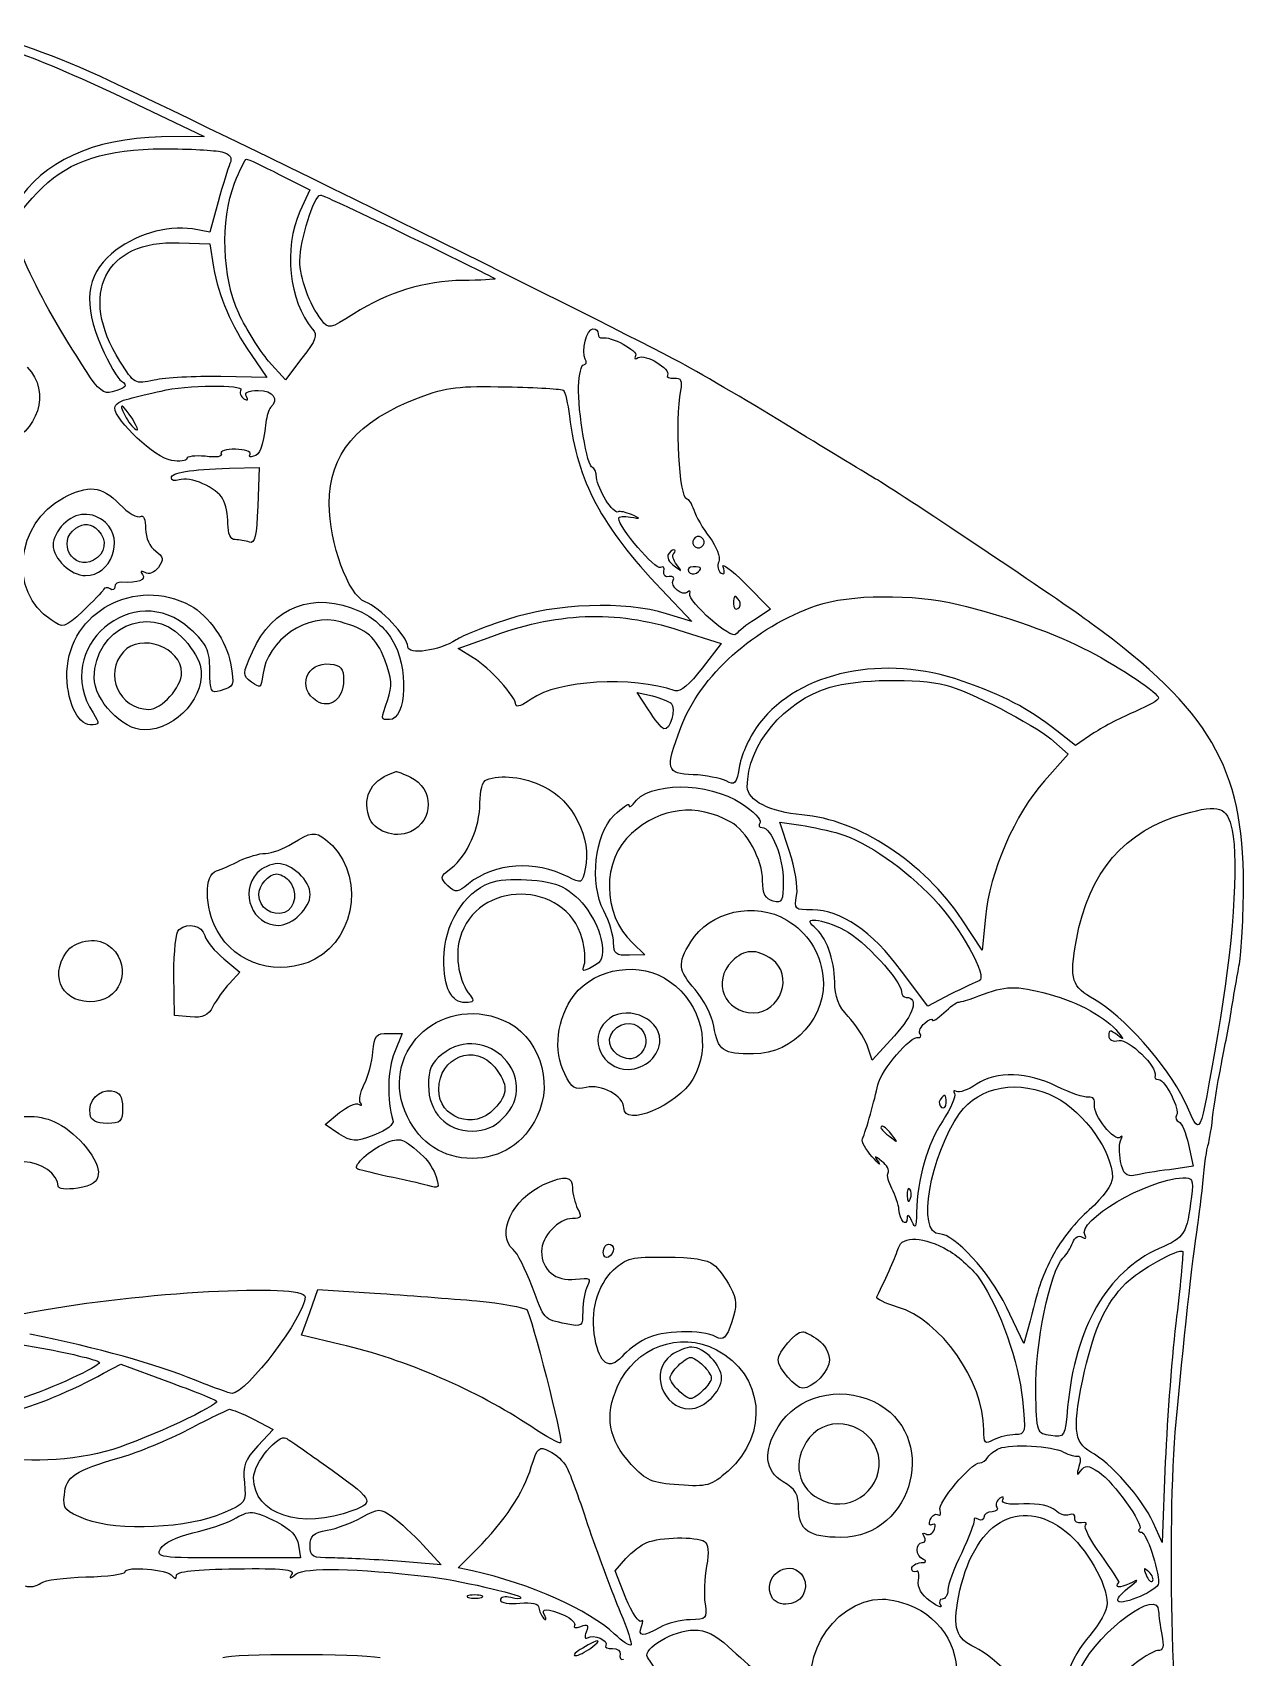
# Model space of a CAD drawing. Header units: millimetres. Extents: x -264 to 389, y -90 to 473.
# Drawn here: x 26.1 to 187.6, y 213.5 to 430.2 of the extents above; entities that cross this region are included whole.
import ezdxf

# ---------------------------------------------------------------- set-up
doc = ezdxf.new("R2010")
doc.units = ezdxf.units.MM
doc.layers.get('0').update_dxf_attribs({"linetype": 'CONTINUOUS'})

msp = doc.modelspace()

# ---------------------------------------------------------------- linework, layer by layer
for p, q in [((39.1, 421.07), (49.05, 416.34)), ((49.05, 416.34), (43.35, 416.27)), ((59.06, 411.27), (63.11, 409.21)), ((50.9, 407.63), (49.8, 403.58)), ((63.11, 409.21), (61.8, 406.33)), ((49.8, 403.58), (47.47, 404)), ((45.69, 402.14), (49.8, 402.01)), ((49.8, 402.01), (50.28, 398.92)), ((55.29, 387.26), (57.41, 384.18)), ((59.88, 383.9), (57.62, 386.37)), ((62.08, 386.78), (59.88, 383.9)), ((57.41, 384.18), (51.24, 384.31)), ((52.41, 372.11), (56.38, 372.18)), ((56.38, 372.18), (56.18, 367.03)), ((110.01, 355.92), (114.06, 351.67)), ((121.19, 356.74), (124.55, 353.32)), ((124.55, 353.32), (122.5, 351.94)), ((114.06, 351.67), (110.7, 352.7)), ((82.92, 348.04), (86.9, 349.48)), ((112.35, 350.5), (117.97, 348.72)), ((84.91, 346.8), (82.92, 348.04)), ((117.97, 348.72), (115.43, 345.43)), ((108.3, 339.87), (106.79, 342.21)), ((106.79, 342.21), (108.85, 341.73)), ((161.93, 336.03), (164.26, 333.98)), ((165.22, 335.14), (162.75, 337.06)), ((167.69, 336.79), (165.22, 335.14)), ((164.26, 333.98), (161.11, 330.41)), ((127.09, 321.01), (125.79, 324.92)), ((125.79, 324.92), (128.6, 324.51)), ((153.22, 312.24), (152.81, 307.85)), ((152.81, 307.85), (150.13, 311.89)), ((106.17, 308.81), (107.82, 307.23)), ((51.65, 306.68), (53.78, 304.9)), ((107.82, 307.23), (105.76, 307.16)), ((45.07, 299.14), (45, 304.62)), ((53.78, 304.9), (52.41, 303.39)), ((145.54, 300.37), (142.04, 305.04)), ((148.56, 301.95), (145.54, 300.37)), ((47.19, 298.93), (45.07, 299.14)), ((73.6, 296.74), (75.45, 296.74)), ((75.45, 296.74), (74.42, 294.2)), ((138.13, 293.17), (137.45, 295.16)), ((141.08, 296.39), (138.13, 293.17)), ((65.16, 284.6), (67.08, 286.18)), ((67.01, 283.36), (65.16, 284.6)), ((180.31, 281.92), (180.93, 279.04)), ((180.93, 279.04), (177.77, 278.56)), ((63.11, 259.5), (64.2, 262.58)), ((64.2, 262.58), (71.75, 262.1)), ((158.36, 255.38), (156.03, 260.25)), ((18.25, 258.13), (26.41, 259.64)), ((62.01, 256.48), (63.11, 259.5)), ((159.19, 258.4), (158.36, 255.38)), ((67.22, 255.25), (62.01, 256.48)), ((35.6, 251.41), (37.94, 252.64)), ((37.94, 252.64), (44.18, 250.31)), ((55.63, 245.3), (58.24, 243.93)), ((58.24, 243.93), (56.18, 241.74)), ((177.22, 239.61), (176.81, 228.84)), ((176.81, 228.84), (175.58, 231.52)), ((61.6, 228.5), (61.87, 226.79)), ((78.26, 228.5), (80.66, 225.89)), ((82.92, 225.48), (85.46, 228.02)), ((61.87, 226.79), (52.2, 226.79)), ((80.66, 225.89), (74.83, 226.37)), ((84.84, 225.07), (82.92, 225.48)), ((103.84, 225.07), (105.28, 226.72)), ((105.28, 221.44), (103.84, 225.07))]:
    msp.add_line(p, q)
for points in [[(36.43, 423.75), (29.36, 427.11), (22.44, 429.51), (18.25, 430.19)], [(24.29, 427.45), (27.03, 426.56), (33.68, 423.68), (39.1, 421.07)], [(112.55, 386.17), (102.4, 391.58), (55.29, 414.9), (36.43, 423.75)], [(43.35, 416.27), (34.16, 416.07), (27.51, 412.98), (24.01, 407.43)], [(27.51, 409.55), (31.15, 413.12), (35.95, 414.63), (43.63, 414.69)], [(43.63, 414.69), (47.06, 414.69), (50.49, 414.49), (51.38, 414.28)], [(51.38, 414.28), (52.54, 413.94), (52.82, 413.53), (52.48, 412.71)], [(52.48, 412.71), (52.2, 412.09), (51.52, 409.83), (50.9, 407.63)], [(53.09, 410.1), (53.78, 411.88), (54.53, 413.32), (54.67, 413.32)], [(54.67, 413.32), (54.88, 413.32), (56.8, 412.43), (59.06, 411.27)], [(25.45, 398.92), (22.99, 404.06), (23.26, 405.37), (27.51, 409.55)], [(53.64, 392.75), (51.45, 397.55), (51.17, 405.09), (53.09, 410.1)], [(61.8, 399.81), (61.8, 402.42), (63.72, 408.52), (64.55, 408.52)], [(64.55, 408.52), (64.82, 408.52), (70.17, 406.05), (76.48, 402.97)], [(61.8, 406.33), (59.61, 401.46), (60.36, 394.33), (63.45, 390.69)], [(47.47, 404), (44.04, 404.55), (39.58, 403.17), (36.7, 400.7)], [(37.8, 386.37), (32.18, 395.29), (35.81, 402.56), (45.69, 402.14)], [(76.48, 402.97), (82.72, 399.95), (87.86, 397.41), (87.86, 397.34)], [(33.34, 385), (29.71, 390.62), (27.51, 394.4), (25.45, 398.92)], [(36.7, 400.7), (33.27, 397.76), (32.86, 393.98), (35.33, 388.29)], [(50.28, 398.92), (50.97, 394.94), (52.61, 391.17), (55.29, 387.26)], [(64.68, 391.86), (63.04, 393.98), (61.8, 397.41), (61.8, 399.81)], [(83.54, 397.14), (78.4, 397.07), (73.53, 395.56), (69, 392.68)], [(87.86, 397.34), (87.86, 397.28), (85.87, 397.14), (83.54, 397.14)], [(57.62, 386.37), (56.45, 387.81), (54.67, 390.62), (53.64, 392.75)], [(69, 392.68), (65.78, 390.62), (65.64, 390.62), (64.68, 391.86)], [(63.45, 390.69), (64.2, 389.8), (64, 389.25), (62.08, 386.78)], [(99.86, 386.65), (99.25, 387.61), (100.07, 390.69), (100.89, 390.69)], [(100.89, 390.69), (101.3, 390.69), (101.58, 390.42), (101.58, 390.01)], [(35.33, 388.29), (36.36, 386.1), (37.52, 383.97), (38, 383.7)], [(101.58, 390.01), (101.58, 389.66), (101.78, 389.39), (102.13, 389.46)], [(102.13, 389.46), (103.16, 389.8), (107, 387.74), (106.58, 387.06)], [(42.39, 383.83), (39.79, 383.29), (39.72, 383.29), (37.8, 386.37)], [(98.97, 383.01), (99.04, 384.59), (99.32, 385.89), (99.66, 385.89)], [(99.66, 385.89), (100, 385.89), (100.07, 386.23), (99.86, 386.65)], [(106.58, 387.06), (106.38, 386.65), (106.52, 386.58), (106.93, 386.85)], [(106.93, 386.85), (107.82, 387.4), (111.32, 385.34), (110.84, 384.52)], [(127.5, 377.39), (122.5, 380.47), (115.77, 384.45), (112.55, 386.17)], [(25.45, 385.55), (28.68, 382.33), (26.89, 376.7), (22.23, 375.33)], [(36.77, 382.26), (35.67, 381.91), (34.92, 382.53), (33.34, 385)], [(38, 383.7), (38.96, 383.15), (38.62, 382.81), (36.77, 382.26)], [(51.24, 384.31), (47.81, 384.38), (43.83, 384.18), (42.39, 383.83)], [(110.84, 384.52), (110.63, 384.25), (111.04, 384.04), (111.73, 384.11)], [(111.73, 384.11), (112.62, 384.18), (112.83, 383.77), (112.55, 382.46)], [(37.11, 380.13), (37.11, 380.61), (37.94, 381.16), (39.03, 381.36)], [(39.03, 381.36), (40.06, 381.64), (41.98, 382.12), (43.29, 382.39)], [(43.29, 382.39), (46.65, 383.22), (54.4, 383.29), (53.92, 382.53)], [(53.92, 382.53), (53.71, 382.19), (53.92, 381.64), (54.33, 381.36)], [(54.33, 381.36), (54.88, 381.09), (54.94, 381.16), (54.67, 381.64)], [(54.67, 381.64), (54.33, 382.19), (54.88, 382.46), (56.25, 382.46)], [(56.25, 382.46), (58.24, 382.46), (59.06, 381.3), (57.89, 380.2)], [(65.71, 367.37), (65.71, 373.96), (69.41, 378.35), (77.64, 381.5)], [(77.64, 381.5), (81.42, 382.94), (83.06, 383.08), (89.37, 382.94)], [(89.37, 382.94), (93.35, 382.87), (96.85, 382.67), (96.98, 382.46)], [(96.98, 382.46), (97.19, 382.26), (97.53, 380.75), (97.74, 379.03)], [(100.82, 372.18), (100.14, 372.18), (98.84, 379.72), (98.97, 383.01)], [(112.55, 382.46), (111.8, 378.42), (112.35, 368.06), (113.37, 368.06)], [(44.66, 373.14), (42.53, 373.41), (37.18, 378.48), (37.11, 380.13)], [(39.51, 378.62), (38.14, 380.68), (37.46, 381.02), (38.48, 379.1)], [(57.89, 380.2), (57.69, 379.92), (57.34, 379.03), (57.28, 378.21)], [(38.48, 379.1), (38.83, 378.35), (39.51, 377.52), (39.93, 377.25)], [(39.93, 377.25), (40.34, 377.04), (40.13, 377.59), (39.51, 378.62)], [(57.28, 378.21), (56.8, 374.71), (56.52, 373.96), (55.63, 373.68)], [(97.74, 379.03), (98.84, 370.32), (101.99, 364.36), (110.01, 355.92)], [(138.82, 370.53), (137.58, 371.22), (132.51, 374.37), (127.5, 377.39)], [(46.71, 373.34), (46.71, 373.07), (45.75, 372.93), (44.66, 373.14)], [(49.18, 373.68), (47.81, 373.82), (46.71, 373.68), (46.71, 373.34)], [(51.31, 374.03), (51.52, 373.62), (50.69, 373.48), (49.18, 373.68)], [(53.23, 374.64), (51.93, 374.64), (51.1, 374.37), (51.31, 374.03)], [(55.15, 373.96), (55.36, 374.3), (54.46, 374.58), (53.23, 374.64)], [(55.63, 373.68), (55.15, 373.48), (54.94, 373.62), (55.15, 373.96)], [(44.66, 370.8), (44.66, 371.56), (47.13, 371.9), (52.41, 372.11)], [(45.69, 370.53), (45.14, 370.32), (44.66, 370.46), (44.66, 370.8)], [(51.52, 367.99), (50.76, 369.5), (47.13, 371.08), (45.69, 370.53)], [(101.37, 370.87), (101.3, 371.56), (101.1, 372.18), (100.82, 372.18)], [(104.25, 366.28), (103.57, 365.93), (101.51, 369.29), (101.37, 370.87)], [(167.35, 351.4), (163.37, 354.34), (142.66, 368.2), (138.82, 370.53)], [(30.26, 368.13), (33.62, 369.91), (35.33, 369.77), (37.73, 367.31)], [(28.61, 351.88), (22.92, 355.58), (23.88, 364.77), (30.26, 368.13)], [(37.73, 367.31), (38.9, 366.14), (40.13, 365.39), (40.54, 365.66)], [(52.2, 364.7), (52.2, 365.87), (51.93, 367.31), (51.52, 367.99)], [(56.18, 367.03), (56.04, 363.05), (55.77, 361.96), (55.08, 362.23)], [(70.51, 354.28), (68.25, 355.17), (65.71, 362.09), (65.71, 367.37)], [(106.04, 365.93), (105.28, 366.21), (104.46, 366.41), (104.25, 366.28)], [(113.37, 368.06), (113.58, 368.06), (114.06, 367.37), (114.33, 366.55)], [(114.33, 366.55), (114.61, 365.66), (115.57, 364.01), (116.46, 362.85)], [(30.26, 364.63), (29.5, 363.88), (28.88, 362.64), (28.88, 361.89)], [(35.88, 364.84), (34.16, 366.41), (31.9, 366.28), (30.26, 364.63)], [(34.3, 359.83), (31.56, 358.32), (29.3, 362.3), (31.9, 364.08)], [(31.9, 364.08), (33, 364.84), (33.96, 364.77), (34.92, 363.81)], [(33.2, 357.77), (36.63, 357.77), (38.42, 362.57), (35.88, 364.84)], [(40.54, 365.66), (40.95, 365.93), (41.23, 365.25), (41.23, 364.01)], [(53.16, 362.57), (52.54, 362.57), (52.2, 363.33), (52.2, 364.7)], [(104.32, 365.39), (104.32, 365.66), (105.01, 365.73), (105.9, 365.59)], [(109.88, 358.87), (109.26, 358.46), (104.32, 364.22), (104.32, 365.39)], [(105.9, 365.59), (107.27, 365.32), (107.27, 365.32), (106.04, 365.93)], [(28.88, 361.89), (28.88, 360.04), (31.28, 357.77), (33.2, 357.77)], [(34.92, 363.81), (36.15, 362.57), (35.88, 360.65), (34.3, 359.83)], [(41.23, 364.01), (41.23, 362.78), (41.78, 361.61), (42.53, 361.07)], [(55.08, 362.23), (54.53, 362.44), (53.71, 362.57), (53.16, 362.57)], [(114.33, 362.64), (114.06, 362.3), (114.2, 361.82), (114.54, 361.61)], [(115.36, 362.85), (115.02, 363.12), (114.54, 362.99), (114.33, 362.64)], [(115.57, 361.82), (115.84, 362.16), (115.71, 362.64), (115.36, 362.85)], [(116.46, 362.85), (117.35, 361.68), (117.9, 360.24), (117.69, 359.63)], [(42.53, 361.07), (43.63, 360.24), (43.7, 359.97), (42.94, 358.87)], [(110.91, 360.59), (110.7, 360.24), (111.04, 359.56), (111.73, 359.08)], [(111.66, 361.2), (111.45, 361.2), (111.11, 360.93), (110.91, 360.59)], [(112.07, 359.21), (111.59, 359.83), (111.39, 360.52), (111.66, 360.72)], [(111.66, 360.72), (111.87, 361), (111.93, 361.2), (111.66, 361.2)], [(114.54, 361.61), (114.88, 361.34), (115.36, 361.48), (115.57, 361.82)], [(40.82, 357.91), (41.3, 357.16), (40.34, 356.81), (38, 356.88)], [(41.16, 358.18), (40.61, 358.46), (40.47, 358.39), (40.82, 357.91)], [(42.94, 358.87), (42.39, 358.18), (41.64, 357.84), (41.16, 358.18)], [(110.36, 358.32), (110.43, 358.87), (110.22, 359.08), (109.88, 358.87)], [(111.04, 357.64), (110.56, 357.5), (110.22, 357.84), (110.36, 358.32)], [(111.59, 357.16), (111.8, 357.5), (111.59, 357.7), (111.04, 357.64)], [(111.73, 359.08), (112.76, 358.25), (112.83, 358.25), (112.07, 359.21)], [(114.27, 358.94), (113.72, 358.94), (113.44, 358.67), (113.65, 358.32)], [(113.65, 358.32), (113.85, 357.98), (114.33, 357.91), (114.68, 358.12)], [(114.68, 358.12), (115.57, 358.73), (115.43, 358.94), (114.27, 358.94)], [(117.69, 359.63), (117.42, 359.08), (117.56, 358.39), (117.97, 358.12)], [(117.97, 358.12), (118.45, 357.84), (118.52, 358.12), (118.24, 358.94)], [(118.24, 358.94), (117.97, 359.56), (119.27, 358.6), (121.19, 356.74)], [(35.6, 355.92), (35.47, 355.58), (34.23, 354.34), (32.86, 353.04)], [(36.5, 355.99), (36.15, 356.26), (35.74, 356.2), (35.6, 355.92)], [(37.11, 356.26), (37.11, 355.92), (36.84, 355.78), (36.5, 355.99)], [(38, 356.88), (37.52, 356.95), (37.11, 356.68), (37.11, 356.26)], [(113.51, 355.58), (112.89, 354.89), (111.11, 356.4), (111.59, 357.16)], [(113.79, 355.37), (113.92, 355.72), (113.79, 355.85), (113.51, 355.58)], [(119.96, 349.96), (119.41, 349.13), (113.51, 354.34), (113.79, 355.37)], [(30.74, 344.95), (31.08, 352.97), (39.86, 357.7), (47.19, 353.8)], [(47.19, 353.8), (49.66, 352.42), (52.06, 349), (52.54, 346.11)], [(55.49, 347.62), (58.1, 353.66), (63.72, 355.78), (69.76, 353.04)], [(76.2, 348.31), (76.2, 349.61), (72.5, 353.52), (70.51, 354.28)], [(110.7, 352.7), (105.21, 354.41), (95.82, 354.07), (89.51, 351.94)], [(112.62, 337.54), (115.16, 344.4), (122.43, 350.92), (130.72, 353.8)], [(120.44, 354.41), (119.82, 355.3), (119.62, 355.17), (119.62, 354)], [(119.62, 354), (119.62, 353.45), (119.89, 353.18), (120.23, 353.38)], [(120.23, 353.38), (120.58, 353.59), (120.64, 354.07), (120.44, 354.41)], [(130.72, 353.8), (135.05, 355.3), (143.62, 355.37), (149.58, 353.93)], [(149.58, 353.93), (155.48, 352.56), (162.82, 349.96), (167.07, 347.69)], [(32.86, 353.04), (30.39, 350.78), (30.26, 350.71), (28.61, 351.88)], [(47.19, 350.64), (39.65, 357.57), (28.61, 348.1), (34.23, 339.46)], [(34.37, 344.19), (34.44, 350.71), (41.64, 354.07), (46.03, 349.61)], [(67.22, 351.6), (62.83, 352.9), (57.41, 349.2), (56.86, 344.54)], [(73.12, 346.53), (71.95, 349.61), (70.79, 350.57), (67.22, 351.6)], [(69.76, 353.04), (71.4, 352.29), (73.19, 350.78), (74.08, 349.27)], [(89.51, 351.94), (86.49, 350.98), (83.47, 349.75), (82.65, 349.2)], [(86.9, 349.48), (95.95, 352.9), (103.84, 353.25), (112.35, 350.5)], [(122.5, 351.94), (121.4, 351.26), (120.23, 350.3), (119.96, 349.96)], [(187.65, 316.63), (187.65, 332.12), (183.12, 339.87), (167.35, 351.4)], [(46.03, 349.61), (47.13, 348.52), (48.22, 346.87), (48.5, 345.84)], [(49.8, 345.15), (49.73, 347.9), (49.46, 348.58), (47.19, 350.64)], [(74.08, 349.27), (76.34, 345.7), (76.07, 338.57), (73.74, 338.57)], [(82.65, 349.2), (80.39, 347.76), (76.2, 347.14), (76.2, 348.31)], [(38.28, 347.62), (35.6, 344.67), (37.73, 339.94), (41.64, 339.94)], [(46.03, 344.81), (46.03, 348.24), (40.54, 350.16), (38.28, 347.62)], [(55.36, 343.58), (54.12, 344.47), (54.12, 344.61), (55.49, 347.62)], [(90.61, 340.56), (90.61, 341.59), (87.11, 345.5), (84.91, 346.8)], [(167.07, 347.69), (171.39, 345.43), (176.33, 342.07), (176.33, 341.45)], [(33.82, 337.89), (32.11, 337.89), (30.6, 341.31), (30.74, 344.95)], [(48.5, 345.84), (49.46, 341.86), (45.41, 337.2), (41.02, 337.2)], [(41.64, 339.94), (43.35, 339.94), (46.03, 342.89), (46.03, 344.81)], [(51.17, 342.41), (49.94, 342.07), (49.8, 342.34), (49.8, 345.15)], [(52.54, 346.11), (53.09, 342.96), (53.09, 343.03), (51.17, 342.41)], [(56.86, 344.54), (56.66, 342.75), (56.52, 342.69), (55.36, 343.58)], [(64.07, 341.04), (61.32, 342.75), (62.69, 346.32), (65.85, 345.98)], [(65.85, 345.98), (67.29, 345.84), (67.63, 345.43), (67.63, 343.78)], [(73.53, 341.25), (74.15, 343.03), (74.08, 344.06), (73.12, 346.53)], [(115.43, 345.43), (113.79, 343.3), (112.55, 342.21), (111.87, 342.41)], [(150.13, 343.71), (139.78, 347.35), (128.39, 345.02), (123.11, 338.09)], [(41.02, 337.2), (38.14, 337.2), (34.37, 341.18), (34.37, 344.19)], [(67.63, 343.78), (67.63, 341.31), (65.78, 339.94), (64.07, 341.04)], [(111.87, 342.41), (106.04, 344.4), (96.23, 343.85), (92.66, 341.31)], [(121.47, 329.59), (121.47, 335.21), (126.34, 341.04), (132.51, 342.89)], [(132.51, 342.89), (136.07, 343.99), (144.24, 344.13), (147.94, 343.17)], [(147.94, 343.17), (151.02, 342.41), (159.6, 337.95), (161.93, 336.03)], [(162.75, 337.06), (158.71, 340.22), (155.76, 341.73), (150.13, 343.71)], [(73.74, 338.57), (72.57, 338.57), (72.57, 338.5), (73.53, 341.25)], [(92.66, 341.31), (91.57, 340.49), (90.61, 340.15), (90.61, 340.56)], [(108.85, 341.73), (109.95, 341.45), (111.04, 340.97), (111.32, 340.77)], [(111.32, 340.77), (112, 340.08), (111.18, 337.06), (110.36, 337.34)], [(176.33, 341.45), (176.33, 341.18), (174.96, 340.42), (173.24, 339.67)], [(34.23, 339.46), (35.12, 338.02), (35.12, 337.89), (33.82, 337.89)], [(110.36, 337.34), (110.01, 337.47), (109.05, 338.64), (108.3, 339.87)], [(123.11, 338.09), (121.88, 336.51), (120.71, 333.98), (120.44, 332.47)], [(173.24, 339.67), (171.53, 338.98), (169.06, 337.68), (167.69, 336.79)], [(114.27, 331.23), (110.63, 331.37), (110.49, 331.92), (112.62, 337.54)], [(70.99, 325.68), (70.1, 328.49), (71.47, 330.68), (74.63, 331.64)], [(74.63, 331.64), (74.7, 331.71), (75.59, 331.37), (76.55, 330.89)], [(120.44, 332.47), (120.03, 329.93), (119.82, 329.72), (118.65, 330.41)], [(76.55, 330.89), (79.7, 329.45), (79.7, 325.06), (76.55, 323.62)], [(85.81, 327.46), (85.81, 329.04), (86.15, 330.41), (86.7, 330.55)], [(86.7, 330.55), (88.55, 331.3), (91.7, 330.96), (94.31, 329.66)], [(94.31, 329.66), (98.22, 327.8), (100.76, 322.73), (99.86, 318.68)], [(106.24, 327.32), (108.23, 330.34), (116.19, 330.34), (120.71, 327.39)], [(118.65, 330.41), (117.9, 330.75), (115.91, 331.16), (114.27, 331.23)], [(128.74, 325.88), (124.55, 326.23), (121.47, 327.8), (121.47, 329.59)], [(161.11, 330.41), (157.2, 326.09), (153.77, 318.2), (153.22, 312.24)], [(81.96, 318.75), (84.16, 320.47), (85.81, 324.17), (85.81, 327.46)], [(103.7, 325.82), (104.8, 326.84), (105.69, 327.46), (105.69, 327.19)], [(105.69, 327.19), (105.69, 326.84), (105.97, 326.91), (106.24, 327.32)], [(120.71, 327.39), (122.29, 326.36), (123.39, 325.2), (123.18, 324.86)], [(76.55, 323.62), (74.42, 322.66), (71.61, 323.69), (70.99, 325.68)], [(102.33, 313.06), (100.41, 316.9), (101.1, 323.14), (103.7, 325.82)], [(119.27, 324.92), (114.61, 327.46), (110.01, 326.91), (106.04, 323.41)], [(150.13, 311.89), (145.06, 319.51), (136.28, 325.27), (128.74, 325.88)], [(165.36, 309.22), (167, 318.2), (171.8, 323.83), (179.76, 326.02)], [(179.76, 326.02), (184.49, 327.32), (185.45, 326.98), (186.14, 323.83)], [(60.77, 322.04), (63.24, 323.62), (63.86, 323.69), (65.23, 322.59)], [(106.04, 323.41), (102.06, 319.92), (102.06, 312.58), (106.17, 308.81)], [(123.52, 317.11), (123.52, 319.85), (121.33, 323.83), (119.27, 324.92)], [(123.18, 324.86), (122.91, 324.44), (123.04, 324.17), (123.46, 324.17)], [(123.46, 324.17), (124.69, 324.17), (126.27, 320.19), (126.27, 317.04)], [(128.6, 324.51), (130.11, 324.24), (132.51, 323.76), (133.81, 323.35)], [(133.81, 323.35), (137.31, 322.32), (142.66, 318.61), (146.29, 314.71)], [(186.14, 323.83), (187.03, 319.71), (186.21, 307.92), (184.22, 296.74)], [(53.78, 319.78), (54.88, 320.26), (56.38, 320.74), (57.21, 320.74)], [(57.21, 320.74), (58.03, 320.74), (59.68, 321.36), (60.77, 322.04)], [(65.23, 322.59), (70.44, 318.55), (69.55, 309.63), (63.79, 306.61)], [(128.05, 315.12), (128.26, 316.21), (127.84, 318.75), (127.09, 321.01)], [(50.69, 318.41), (51.31, 318.61), (52.75, 319.23), (53.78, 319.78)], [(58.85, 319.37), (57.96, 319.37), (56.73, 318.82), (56.11, 318.13)], [(63.17, 315.25), (63.17, 317.11), (60.77, 319.37), (58.85, 319.37)], [(81.55, 316.42), (80.46, 317.45), (80.46, 317.59), (81.96, 318.75)], [(97.6, 317.59), (93.14, 319.85), (87.79, 319.51), (84.3, 316.69)], [(99.86, 318.68), (99.45, 316.69), (99.32, 316.69), (97.6, 317.59)], [(50.76, 310.45), (49.05, 313.54), (49.05, 317.93), (50.69, 318.41)], [(56.11, 318.13), (53.71, 315.46), (55.49, 311.14), (58.92, 311.14)], [(56.32, 315.19), (56.32, 316.49), (57.62, 318), (58.72, 318)], [(58.72, 318), (59.13, 318), (59.81, 317.65), (60.29, 317.17)], [(60.29, 317.17), (61.6, 315.87), (61.25, 313.33), (59.74, 312.85)], [(81, 306.68), (81, 311.14), (83.68, 315.53), (87.18, 316.83)], [(84.3, 316.69), (82.86, 315.46), (82.58, 315.46), (81.55, 316.42)], [(87.18, 316.83), (89.23, 317.59), (94.86, 317.31), (96.78, 316.28)], [(124.9, 314.36), (123.87, 314.64), (123.52, 315.32), (123.52, 317.11)], [(126.27, 317.04), (126.27, 314.36), (126.13, 314.02), (124.9, 314.36)], [(187.1, 306), (187.37, 307.5), (187.65, 312.3), (187.65, 316.63)], [(59.74, 312.85), (58.1, 312.3), (56.32, 313.54), (56.32, 315.19)], [(58.92, 311.14), (60.84, 311.14), (63.17, 313.47), (63.17, 315.25)], [(99.45, 309.36), (97.26, 317.24), (85.33, 317.31), (83.13, 309.36)], [(96.78, 316.28), (99.32, 314.98), (101.58, 311.76), (102.06, 308.81)], [(130.18, 313.2), (127.78, 313.2), (127.71, 313.27), (128.05, 315.12)], [(146.29, 314.71), (149.86, 310.93), (153.63, 304.14), (152.4, 303.73)], [(103.64, 308.81), (103.64, 309.77), (103.09, 311.62), (102.33, 313.06)], [(113.92, 308.94), (116.39, 312.99), (122.56, 314.43), (126.75, 311.82)], [(142.04, 305.04), (138.06, 310.38), (133.95, 313.2), (130.18, 313.2)], [(45, 304.62), (45, 307.64), (45.27, 310.32), (45.69, 310.59)], [(45.69, 310.59), (46.99, 311.55), (48.7, 311.14), (49.11, 309.77)], [(63.79, 306.61), (59.06, 304.21), (53.16, 305.93), (50.76, 310.45)], [(126.75, 311.82), (129.56, 310.11), (131.07, 307.78), (131.55, 304.42)], [(130.38, 310.93), (128.67, 312.37), (131.41, 312.03), (134.43, 310.52)], [(133.13, 303.6), (133.13, 306.54), (131.96, 309.7), (130.38, 310.93)], [(134.43, 310.52), (136.97, 309.22), (142.04, 303.73), (142.04, 302.29)], [(30.67, 307.57), (31.7, 309.08), (34.58, 309.63), (36.15, 308.53)], [(36.15, 308.53), (39.51, 306.34), (38.35, 301.33), (34.44, 300.99)], [(49.11, 309.77), (49.32, 309.08), (50.49, 307.64), (51.65, 306.68)], [(83.13, 309.36), (82.44, 306.89), (83.06, 303.53), (84.5, 301.81)], [(99.73, 305.86), (99.93, 306.48), (99.8, 307.98), (99.45, 309.36)], [(102.06, 308.81), (102.33, 306.89), (102.13, 306.34), (100.89, 305.65)], [(105.76, 307.16), (103.91, 307.09), (103.64, 307.37), (103.64, 308.81)], [(114.54, 302.57), (112.21, 305.24), (112.14, 305.93), (113.92, 308.94)], [(167.76, 301.26), (164.74, 302.91), (164.4, 303.87), (165.36, 309.22)], [(34.44, 300.99), (30.32, 300.58), (28.27, 304.14), (30.67, 307.57)], [(83.88, 300.85), (81.96, 300.85), (81, 302.77), (81, 306.68)], [(100.89, 305.65), (99.52, 304.9), (99.38, 304.97), (99.73, 305.86)], [(119.41, 306.34), (116.73, 303.66), (118.45, 299.48), (122.29, 299.48)], [(124.76, 306.61), (122.7, 308.05), (121.06, 307.98), (119.41, 306.34)], [(122.29, 299.48), (125.92, 299.48), (127.71, 304.56), (124.76, 306.61)], [(185.93, 299.14), (186.27, 301.4), (186.82, 304.49), (187.1, 306)], [(52.41, 303.39), (51.65, 302.57), (50.62, 301.19), (50.21, 300.3)], [(98.36, 301.81), (101.24, 305.58), (107.27, 306.41), (111.11, 303.66)], [(111.11, 303.66), (115.43, 300.65), (116.73, 294.95), (114.2, 290.63)], [(131.55, 304.42), (132.23, 299.07), (127.71, 293.99), (122.29, 293.99)], [(134.91, 299), (133.61, 300.37), (133.13, 301.68), (133.13, 303.6)], [(152.4, 303.73), (151.98, 303.6), (150.27, 302.77), (148.56, 301.95)], [(84.5, 301.81), (85.12, 301.06), (84.98, 300.85), (83.88, 300.85)], [(97.12, 291.32), (95.54, 294.34), (96.09, 298.79), (98.36, 301.81)], [(117.01, 297.7), (116.73, 299.14), (115.57, 301.33), (114.54, 302.57)], [(142.66, 301.54), (144.37, 301.54), (143.69, 299.27), (141.08, 296.39)], [(142.04, 302.29), (142.04, 301.88), (142.32, 301.54), (142.66, 301.54)], [(149.72, 300.92), (150.48, 301.06), (151.16, 301.26), (152.33, 301.74)], [(152.33, 301.74), (155.96, 303.12), (157.13, 303.18), (161.72, 301.95)], [(161.72, 301.95), (165.63, 300.92), (169.47, 298.79), (170.91, 296.87)], [(179.76, 287.75), (177.5, 292.49), (171.46, 299.21), (167.76, 301.26)], [(50.21, 300.3), (49.53, 299.07), (48.91, 298.79), (47.19, 298.93)], [(76.14, 285.63), (72.09, 293.86), (80.25, 302.09), (88.89, 298.52)], [(109.81, 295.85), (109.81, 298.93), (104.94, 300.71), (102.68, 298.38)], [(146.16, 298.52), (146.16, 298.25), (146.84, 298.66), (147.66, 299.48)], [(147.66, 299.48), (148.49, 300.23), (149.38, 300.92), (149.72, 300.92)], [(184.56, 291.94), (184.9, 293.65), (185.52, 296.87), (185.93, 299.14)], [(88.89, 298.52), (93.62, 296.53), (95.75, 290.36), (93.42, 285.63)], [(102.68, 298.38), (100.21, 295.98), (102.06, 291.94), (105.62, 291.94)], [(105.35, 293.38), (103.43, 293.79), (102.47, 295.71), (103.57, 297.01)], [(103.57, 297.01), (104.8, 298.52), (106.86, 298.38), (107.68, 296.81)], [(122.29, 293.99), (118.17, 293.99), (117.56, 294.41), (117.01, 297.7)], [(137.45, 295.16), (137.03, 296.19), (135.94, 297.97), (134.91, 299)], [(144.51, 296.67), (144.3, 297.01), (144.58, 297.63), (145.13, 298.11)], [(145.13, 298.11), (145.68, 298.59), (146.16, 298.73), (146.16, 298.52)], [(170.78, 296.53), (169.88, 297.22), (169.68, 297.22), (169.68, 296.46)], [(170.91, 296.87), (171.74, 295.85), (171.74, 295.78), (170.78, 296.53)], [(71.54, 294.27), (71.75, 296.46), (71.95, 296.74), (73.6, 296.74)], [(88.89, 285.42), (94.24, 290.7), (86.7, 298.59), (80.73, 293.93)], [(107.68, 296.81), (108.57, 295.16), (107.13, 293.03), (105.35, 293.38)], [(105.62, 291.94), (107.82, 291.94), (109.81, 293.79), (109.81, 295.85)], [(138.89, 289.88), (139.3, 291.8), (143.28, 296.53), (144.3, 296.19)], [(144.3, 296.19), (144.58, 296.12), (144.72, 296.33), (144.51, 296.67)], [(169.68, 296.46), (169.68, 295.85), (170.23, 295.57), (171.05, 295.78)], [(171.05, 295.78), (172.35, 295.98), (176.19, 292.28), (175.85, 291.11)], [(184.22, 296.74), (181.61, 281.99), (182.09, 282.82), (179.76, 287.75)], [(70.37, 289.95), (70.92, 290.98), (71.47, 292.97), (71.54, 294.27)], [(74.42, 294.2), (73.46, 291.94), (73.39, 287.82), (74.22, 285.15)], [(80.73, 293.93), (79.36, 292.83), (78.95, 291.94), (78.95, 289.81)], [(80.32, 289.26), (80.32, 293.58), (85.19, 295.5), (87.79, 292.21)], [(87.79, 292.21), (89.65, 289.88), (89.58, 288.64), (87.73, 286.66)], [(100, 289.54), (98.49, 289.12), (98.08, 289.4), (97.12, 291.32)], [(114.2, 290.63), (112.14, 287.14), (105.01, 284.12), (105.01, 286.79)], [(162.75, 289.67), (158.91, 291.59), (154.73, 291.73), (152.05, 289.95)], [(175.85, 291.11), (175.71, 290.84), (175.92, 290.57), (176.33, 290.57)], [(176.33, 290.57), (177.22, 290.57), (179.21, 286.59), (178.73, 285.83)], [(183.53, 285.49), (183.74, 287.34), (184.22, 290.22), (184.56, 291.94)], [(33.82, 285.97), (33.48, 287.68), (34.99, 289.33), (36.7, 289.06)], [(36.7, 289.06), (37.8, 288.92), (38.14, 288.37), (38.14, 286.79)], [(69.89, 287.48), (69.62, 287.75), (69.83, 288.85), (70.37, 289.95)], [(78.95, 289.81), (78.95, 286.18), (81.35, 283.71), (84.78, 283.71)], [(87.73, 286.66), (85.05, 283.78), (80.32, 285.42), (80.32, 289.26)], [(105.01, 286.79), (105.01, 288.37), (101.99, 290.02), (100, 289.54)], [(136.83, 282.68), (137.31, 283.71), (138.47, 287.96), (138.89, 289.88)], [(148.01, 287.48), (148.01, 288.64), (147.8, 288.78), (147.18, 287.89)], [(149.1, 288.71), (149.31, 288.37), (148.62, 286.72), (147.53, 285.08)], [(149.38, 288.99), (148.97, 289.19), (148.9, 289.12), (149.1, 288.71)], [(152.05, 289.95), (150.89, 289.19), (149.72, 288.78), (149.38, 288.99)], [(149.79, 286.04), (152.4, 289.74), (157.75, 290.7), (162.55, 288.23)], [(162.55, 288.23), (166.46, 286.18), (170.16, 280.96), (170.16, 277.53)], [(166.94, 288.23), (166.39, 288.16), (164.53, 288.78), (162.75, 289.67)], [(167.76, 287.2), (167.9, 287.96), (167.62, 288.3), (166.94, 288.23)], [(38.14, 286.79), (38.14, 284.94), (37.94, 284.74), (36.08, 284.74)], [(67.08, 286.18), (68.11, 287), (69.28, 287.55), (69.69, 287.27)], [(69.69, 287.27), (70.03, 287.07), (70.17, 287.14), (69.89, 287.48)], [(147.12, 269.99), (144.03, 269.99), (145.81, 280.42), (149.79, 286.04)], [(147.18, 287.89), (146.98, 287.55), (147.05, 287.07), (147.39, 286.86)], [(147.39, 286.86), (147.73, 286.66), (148.01, 286.93), (148.01, 287.48)], [(171.26, 282.88), (170.43, 282.2), (167.55, 285.9), (167.76, 287.2)], [(21.96, 285.01), (24.63, 285.97), (27.31, 285.9), (29.5, 284.74)], [(29.5, 284.74), (32.24, 283.36), (35.19, 279.66), (34.92, 277.95)], [(36.08, 284.74), (34.64, 284.74), (33.96, 285.08), (33.82, 285.97)], [(74.22, 285.15), (74.35, 284.6), (73.46, 283.84), (71.68, 283.16)], [(84.78, 280.07), (80.94, 280.07), (77.85, 282.06), (76.14, 285.63)], [(93.42, 285.63), (91.7, 282.06), (88.62, 280.07), (84.78, 280.07)], [(84.78, 283.71), (86.49, 283.71), (87.79, 284.26), (88.89, 285.42)], [(140.74, 283.23), (139.85, 284.32), (139.3, 284.67), (139.3, 284.12)], [(139.3, 284.12), (139.3, 283.98), (139.85, 283.43), (140.53, 282.95)], [(147.53, 285.08), (145.47, 281.92), (144.17, 277.33), (144.03, 272.87)], [(178.73, 285.83), (178.53, 285.49), (178.66, 285.08), (179.01, 284.94)], [(179.01, 284.94), (179.42, 284.87), (179.97, 283.43), (180.31, 281.92)], [(182.91, 281.72), (182.98, 281.92), (183.33, 283.64), (183.53, 285.49)], [(71.68, 283.16), (69.14, 282.2), (68.73, 282.27), (67.01, 283.36)], [(69.41, 278.7), (68.87, 279.11), (71.2, 281.24), (73.12, 282.06)], [(73.12, 282.06), (75.24, 282.95), (75.52, 282.82), (78.33, 280.28)], [(138.13, 280.28), (137.24, 281.24), (136.69, 282.34), (136.83, 282.68)], [(140.53, 282.95), (141.56, 282.06), (141.63, 282.13), (140.74, 283.23)], [(171.26, 279.66), (171.05, 280.83), (171.05, 282.13), (171.32, 282.61)], [(171.32, 282.61), (171.53, 283.02), (171.53, 283.16), (171.26, 282.88)], [(182.23, 276.71), (182.43, 279.25), (182.78, 281.51), (182.91, 281.72)], [(29.57, 276.37), (29.57, 277.95), (27.24, 279.59), (25.04, 279.59)], [(78.33, 280.28), (78.95, 279.73), (79.7, 278.49), (79.98, 277.6)], [(138.95, 279.59), (139.37, 278.98), (138.95, 279.32), (138.13, 280.28)], [(139.43, 279.66), (138.41, 280.48), (138.34, 280.48), (138.95, 279.59)], [(140.26, 278.15), (140.46, 278.49), (140.12, 279.18), (139.43, 279.66)], [(173.18, 277.81), (172.01, 277.6), (171.6, 278.01), (171.26, 279.66)], [(34.92, 277.95), (34.78, 276.92), (34.1, 276.44), (32.18, 276.09)], [(73.46, 277.67), (71.4, 278.15), (69.55, 278.56), (69.41, 278.7)], [(78.88, 276.44), (77.99, 276.71), (75.52, 277.26), (73.46, 277.67)], [(79.98, 277.6), (80.46, 276.09), (80.32, 276.03), (78.88, 276.44)], [(94.31, 276.57), (97.26, 277.88), (98.15, 277.74), (98.15, 276.09)], [(140.74, 276.03), (140.33, 276.85), (140.05, 277.81), (140.26, 278.15)], [(166.52, 269.79), (165.29, 271.71), (174.75, 277.26), (179.55, 277.47)], [(170.16, 277.53), (170.16, 276.57), (168.99, 274.93), (167.07, 273.21)], [(177.77, 278.56), (176.06, 278.36), (173.93, 278.01), (173.18, 277.81)], [(179.55, 277.47), (180.86, 277.53), (180.99, 277.26), (180.72, 275)], [(32.18, 276.09), (30.6, 275.89), (29.57, 275.96), (29.57, 276.37)], [(90.26, 267.93), (87.86, 269.92), (90.19, 274.72), (94.31, 276.57)], [(98.15, 276.09), (98.15, 275.34), (98.49, 274.11), (98.84, 273.35)], [(141.7, 273.28), (141.63, 273.9), (141.22, 275.13), (140.74, 276.03)], [(143.14, 275.96), (142.93, 276.23), (142.73, 275.82), (142.8, 275.07)], [(143.21, 274.65), (143.41, 275.13), (143.34, 275.75), (143.14, 275.96)], [(181.47, 270.54), (181.61, 271.43), (181.95, 274.17), (182.23, 276.71)], [(98.84, 273.35), (99.45, 272.25), (99.32, 272.05), (98.15, 272.05)], [(142.8, 272.12), (142.73, 270.81), (141.83, 271.71), (141.7, 273.28)], [(142.8, 275.07), (142.8, 274.31), (143, 274.11), (143.21, 274.65)], [(167.07, 273.21), (165.36, 271.71), (163.23, 269.1), (162.34, 267.32)], [(180.72, 275), (180.03, 269.85), (179.9, 269.58), (176.4, 268.07)], [(98.15, 272.05), (96.3, 272.05), (94.03, 269.65), (94.03, 267.66)], [(143.41, 271.71), (143.07, 272.53), (142.8, 272.67), (142.8, 272.12)], [(144.03, 272.87), (144.03, 270.81), (143.89, 270.61), (143.41, 271.71)], [(141.63, 268.14), (142.11, 269.79), (145.06, 269.65), (148.28, 267.8)], [(156.03, 260.25), (153.77, 264.92), (149.1, 269.99), (147.12, 269.99)], [(163.57, 266.77), (164.05, 267.25), (164.6, 268.14), (164.88, 268.83)], [(164.88, 268.83), (165.15, 269.58), (165.7, 269.85), (166.11, 269.58)], [(166.11, 269.58), (166.59, 269.31), (166.73, 269.37), (166.52, 269.79)], [(178.66, 244.96), (179.49, 254.22), (180.99, 267.87), (181.47, 270.54)], [(92.73, 263.06), (91.91, 265.26), (90.81, 267.45), (90.26, 267.93)], [(94.03, 267.66), (94.03, 265.19), (95.89, 263.61), (98.56, 263.96)], [(102.26, 267.52), (102.26, 268.14), (102.61, 268.62), (102.95, 268.62)], [(102.95, 266.9), (102.61, 266.7), (102.26, 266.97), (102.26, 267.52)], [(102.95, 268.62), (103.36, 268.62), (103.64, 268.35), (103.64, 268)], [(103.64, 268), (103.64, 267.59), (103.36, 267.11), (102.95, 266.9)], [(103.64, 265.19), (105.35, 266.77), (106.04, 266.97), (110.63, 266.9)], [(110.63, 266.9), (114.06, 266.9), (116.19, 266.56), (116.94, 265.94)], [(138.75, 261.62), (140.05, 264.3), (141.35, 267.11), (141.63, 268.14)], [(148.28, 267.8), (149.72, 266.97), (151.64, 265.19), (152.53, 263.89)], [(162.34, 267.32), (160.69, 264.09), (160.49, 263.54), (159.19, 258.4)], [(159.94, 249.14), (159.8, 255.11), (161.86, 265.05), (163.57, 266.77)], [(176.4, 268.07), (169.4, 264.85), (165.22, 257.58), (164.19, 246.95)], [(171.94, 263.41), (173.66, 265.12), (179.07, 268.14), (179.55, 267.66)], [(179.55, 267.66), (179.62, 267.59), (179.28, 263.68), (178.73, 258.95)], [(101.17, 256), (100.48, 259.57), (101.44, 263.13), (103.64, 265.19)], [(116.94, 265.94), (117.63, 265.4), (118.59, 264.02), (119.2, 262.93)], [(26.41, 259.64), (40.13, 262.24), (62.49, 263.48), (62.49, 261.62)], [(97.33, 257.99), (94.24, 258.68), (94.45, 258.47), (92.73, 263.06)], [(98.56, 263.96), (100.48, 264.16), (100.69, 264.09), (100.14, 263.06)], [(100.14, 263.06), (99.8, 262.38), (99.52, 260.87), (99.52, 259.7)], [(119.2, 262.93), (120.1, 261.21), (120.1, 260.46), (119.41, 258.26)], [(152.53, 263.89), (155.21, 259.91), (157.68, 252.85), (158.16, 247.91)], [(166.46, 251.68), (167.76, 257.51), (169.27, 260.66), (171.94, 263.41)], [(62.49, 261.62), (62.49, 259.02), (54.67, 248.73), (52.75, 248.73)], [(71.75, 262.1), (75.93, 261.83), (82.03, 261.35), (85.39, 261.08)], [(85.39, 261.08), (88.75, 260.73), (91.77, 260.18), (92.05, 259.91)], [(141.49, 260.25), (139.85, 260.73), (138.61, 261.35), (138.75, 261.62)], [(153.01, 243.86), (153.01, 250.38), (147.25, 258.54), (141.49, 260.25)], [(92.05, 259.91), (92.66, 259.22), (96.92, 242.49), (96.57, 242.15)], [(99.52, 259.7), (99.52, 257.65), (99.45, 257.58), (97.33, 257.99)], [(119.41, 258.26), (118.65, 256.07), (118.31, 255.73), (117.28, 256.28)], [(178.73, 258.95), (178.11, 254.29), (177.5, 245.58), (177.22, 239.61)], [(10.5, 255.93), (13.8, 256.96), (16.06, 256.82), (27.37, 254.77)], [(47.95, 250.45), (42.39, 252.71), (34.99, 254.77), (25.8, 256.62)], [(104.73, 253.6), (103.09, 251.82), (101.78, 252.64), (101.17, 256)], [(107.89, 256), (106.86, 255.45), (105.42, 254.42), (104.73, 253.6)], [(117.28, 256.28), (115.5, 257.3), (110.01, 257.1), (107.89, 256)], [(125.58, 253.19), (125.58, 254.29), (127.91, 256.96), (128.87, 256.96)], [(128.87, 256.96), (129.15, 256.96), (130.11, 256.48), (130.93, 255.86)], [(130.93, 255.86), (131.75, 255.31), (132.44, 254.08), (132.44, 253.19)], [(27.37, 254.77), (31.56, 254.01), (35.06, 253.12), (35.06, 252.85)], [(92.59, 244.34), (85.53, 249.07), (75.93, 253.26), (67.22, 255.25)], [(104.18, 249.69), (106.52, 254.9), (112.41, 257.1), (117.35, 254.56)], [(111.32, 253.81), (108.37, 251.75), (110.15, 246.67), (113.79, 246.67)], [(114.06, 254.9), (113.37, 254.9), (112.14, 254.42), (111.32, 253.81)], [(112.28, 252.43), (112.83, 253.05), (113.58, 253.53), (113.92, 253.53)], [(113.92, 253.53), (114.27, 253.53), (115.02, 253.05), (115.57, 252.43)], [(118.04, 250.79), (118.04, 252.5), (115.71, 254.9), (114.06, 254.9)], [(117.35, 254.56), (123.66, 251.27), (124.48, 243.31), (118.93, 238.38)], [(23.4, 246.33), (25.87, 246.81), (31.7, 249.21), (35.6, 251.41)], [(35.06, 252.85), (35.06, 252.3), (28.82, 249.42), (24.43, 247.98)], [(111.18, 250.79), (111.18, 251.13), (111.66, 251.89), (112.28, 252.43)], [(115.57, 252.43), (116.19, 251.89), (116.67, 251.13), (116.67, 250.79)], [(128.87, 249.42), (127.91, 249.42), (125.58, 252.09), (125.58, 253.19)], [(132.44, 253.19), (132.44, 251.75), (130.24, 249.42), (128.87, 249.42)], [(167.28, 240.91), (164.95, 242.15), (164.81, 244.27), (166.46, 251.68)], [(44.18, 250.31), (47.61, 249.07), (50.55, 247.91), (50.69, 247.7)], [(52.75, 248.73), (52.48, 248.73), (50.28, 249.49), (47.95, 250.45)], [(105.97, 239.27), (102.95, 242.63), (102.4, 245.65), (104.18, 249.69)], [(112.28, 249.14), (111.66, 249.69), (111.18, 250.45), (111.18, 250.79)], [(113.79, 246.67), (115.71, 246.67), (118.04, 249.01), (118.04, 250.79)], [(116.67, 250.79), (116.67, 250.45), (116.19, 249.69), (115.57, 249.14)], [(50.69, 247.7), (51.17, 247.22), (41.64, 242.76), (36.84, 241.26)], [(113.92, 248.05), (113.58, 248.05), (112.83, 248.53), (112.28, 249.14)], [(115.57, 249.14), (115.02, 248.53), (114.27, 248.05), (113.92, 248.05)], [(125.58, 244.27), (128.12, 248.39), (133.67, 249.83), (138.34, 247.63)], [(138.34, 247.63), (147.18, 243.45), (143.82, 229.53), (133.95, 229.53)], [(158.16, 247.91), (158.64, 243.45), (158.57, 243.24), (157.2, 243.24)], [(161.93, 243.11), (160.08, 243.38), (160.08, 243.38), (159.94, 249.14)], [(46.92, 243.93), (49.66, 245.37), (52.13, 246.54), (52.41, 246.61)], [(52.41, 246.61), (52.68, 246.61), (54.12, 246.06), (55.63, 245.3)], [(164.19, 246.95), (163.85, 242.9), (163.78, 242.83), (161.93, 243.11)], [(180.17, 189.75), (178.18, 201.96), (177.36, 230.69), (178.66, 244.96)], [(38, 240.23), (40.2, 240.84), (44.25, 242.56), (46.92, 243.93)], [(55.63, 237.48), (55.63, 239.4), (58.92, 243.38), (59.95, 242.76)], [(59.95, 242.76), (60.43, 242.49), (62.63, 240.98), (64.89, 239.34)], [(96.57, 242.15), (96.43, 241.94), (94.65, 242.97), (92.59, 244.34)], [(126.27, 236.94), (123.8, 238.38), (123.52, 240.98), (125.58, 244.27)], [(129.76, 242.83), (127.3, 239.68), (128.12, 235.84), (131.62, 234.4)], [(138.95, 240.5), (137.99, 244.75), (132.37, 246.13), (129.76, 242.83)], [(154.32, 242.56), (153.15, 241.87), (153.01, 242.08), (153.01, 243.86)], [(157.2, 243.24), (156.37, 243.24), (155.07, 242.9), (154.32, 242.56)], [(36.84, 241.26), (31.7, 239.68), (24.29, 239.34), (20.72, 240.57)], [(56.18, 241.74), (54.46, 239.88), (54.19, 239.06), (54.4, 236.87)], [(92.66, 238.92), (93.49, 241.53), (93.69, 241.74), (95.06, 241.05)], [(95.06, 241.05), (95.95, 240.64), (96.98, 239.68), (97.4, 238.86)], [(153.56, 240.23), (153.84, 240.64), (154.52, 241.19), (155.07, 241.39)], [(155.07, 241.39), (156.65, 242.01), (162.13, 241.74), (163.64, 240.91)], [(163.64, 240.91), (164.4, 240.5), (165.29, 240.3), (165.56, 240.36)], [(175.58, 231.52), (174.14, 234.74), (169.88, 239.54), (167.28, 240.91)], [(30.39, 235.22), (30.6, 237.69), (31.76, 238.44), (38, 240.23)], [(64.89, 239.34), (71.68, 234.54), (71.88, 234.26), (68.87, 233.1)], [(85.46, 228.02), (89.03, 231.59), (91.7, 235.56), (92.66, 238.92)], [(97.4, 238.86), (97.81, 238.1), (99.18, 234.33), (100.41, 230.56)], [(112.35, 236.52), (108.71, 236.8), (108.03, 237.07), (105.97, 239.27)], [(118.93, 238.38), (116.6, 236.39), (116.19, 236.25), (112.35, 236.52)], [(131.62, 234.4), (135.53, 232.75), (139.85, 236.32), (138.95, 240.5)], [(147.18, 233.16), (146.77, 234.06), (151.3, 239.47), (152.46, 239.47)], [(152.46, 239.47), (152.81, 239.47), (153.29, 239.82), (153.56, 240.23)], [(165.7, 238.99), (165.36, 237.83), (165.43, 237.69), (165.91, 238.38)], [(165.56, 240.36), (165.91, 240.43), (165.98, 239.82), (165.7, 238.99)], [(165.91, 238.38), (166.52, 239.2), (166.87, 239.2), (168.38, 238.24)], [(54.4, 236.87), (54.67, 234.19), (54.6, 234.06), (51.52, 232.75)], [(68.87, 233.1), (61.94, 230.49), (55.63, 232.61), (55.63, 237.48)], [(128.32, 233.37), (128.32, 235.29), (127.91, 235.98), (126.27, 236.94)], [(168.38, 238.24), (170.36, 236.87), (174.41, 231.24), (173.79, 230.63)], [(33.27, 231.93), (30.46, 233.03), (30.19, 233.3), (30.39, 235.22)], [(155.14, 234.74), (154.73, 234.47), (154.52, 233.92), (154.73, 233.58)], [(155.55, 234.54), (155.76, 234.95), (155.62, 235.02), (155.14, 234.74)], [(158.36, 233.99), (156.24, 233.85), (155.28, 234.06), (155.55, 234.54)], [(51.52, 232.75), (47.13, 230.76), (37.46, 230.28), (33.27, 231.93)], [(47.54, 230.15), (49.53, 230.56), (51.93, 231.38), (52.89, 231.93)], [(52.89, 231.93), (55.15, 233.23), (55.56, 233.16), (58.72, 231.59)], [(65.44, 230.49), (66.67, 230.69), (68.73, 231.45), (70.03, 232.2)], [(70.03, 232.2), (72.36, 233.44), (72.5, 233.44), (74.15, 232.27)], [(74.15, 232.27), (75.11, 231.59), (76.96, 229.87), (78.26, 228.5)], [(133.95, 229.53), (129.7, 229.53), (128.32, 230.49), (128.32, 233.37)], [(146.16, 231.24), (145.74, 231.04), (145.68, 231.31), (145.88, 231.86)], [(145.88, 231.86), (146.09, 232.48), (146.57, 232.75), (146.91, 232.55)], [(146.91, 232.55), (147.25, 232.34), (147.32, 232.61), (147.18, 233.16)], [(149.65, 221.57), (151.5, 231.45), (157.75, 235.29), (163.99, 230.28)], [(152.33, 231.93), (151.92, 232.2), (151.64, 232.13), (151.71, 231.79)], [(153.01, 232.2), (153.01, 231.86), (152.67, 231.72), (152.33, 231.93)], [(154.11, 232.96), (153.49, 232.96), (153.01, 232.61), (153.01, 232.2)], [(154.73, 233.58), (155, 233.23), (154.66, 232.96), (154.11, 232.96)], [(162.55, 233.16), (161.93, 233.71), (160.35, 234.06), (158.36, 233.99)], [(164.4, 232.55), (163.92, 232.34), (163.03, 232.61), (162.55, 233.16)], [(165.15, 232.07), (165.29, 232.55), (164.95, 232.75), (164.4, 232.55)], [(166.04, 231.45), (165.5, 231.38), (165.08, 231.59), (165.15, 232.07)], [(43.22, 228.02), (43.63, 228.77), (45.34, 229.6), (47.54, 230.15)], [(58.72, 231.59), (60.57, 230.63), (61.46, 229.67), (61.6, 228.5)], [(63.17, 228.43), (63.17, 229.73), (63.65, 230.15), (65.44, 230.49)], [(100.41, 230.56), (101.72, 226.79), (103.57, 221.85), (104.53, 219.58)], [(145.06, 229.67), (144.78, 230.08), (144.85, 230.21), (145.26, 230.01)], [(145.26, 230.01), (145.68, 229.73), (146.22, 230.01), (146.43, 230.63)], [(146.43, 230.63), (146.64, 231.17), (146.57, 231.45), (146.16, 231.24)], [(151.71, 231.79), (151.78, 231.52), (151.02, 229.53), (150.06, 227.47)], [(163.99, 230.28), (166.66, 228.23), (169.47, 223.29), (169.47, 220.75)], [(166.59, 231.17), (166.87, 231.45), (166.59, 231.59), (166.04, 231.45)], [(168.65, 227.2), (167.21, 229.12), (166.32, 230.9), (166.59, 231.17)], [(173.79, 230.63), (173.52, 230.42), (173.66, 230.21), (174.07, 230.21)], [(174.07, 230.21), (174.68, 230.21), (176.33, 225.35), (176.33, 223.43)], [(52.2, 226.79), (43.08, 226.79), (42.6, 226.85), (43.22, 228.02)], [(66.12, 226.79), (63.45, 226.79), (63.17, 226.92), (63.17, 228.43)], [(105.28, 226.72), (106.1, 227.61), (107.34, 228.57), (108.09, 228.84)], [(108.09, 228.84), (109.81, 229.6), (114.68, 229.67), (115.77, 228.98)], [(115.77, 228.98), (116.25, 228.64), (116.39, 227.61), (116.05, 225.69)], [(144.99, 226.58), (143.89, 226.99), (143.82, 228.84), (144.85, 228.84)], [(144.85, 228.84), (145.2, 228.84), (145.33, 229.19), (145.06, 229.67)], [(38.48, 224.93), (38.48, 225.76), (44.25, 225.28), (44.79, 224.39)], [(53.3, 225.35), (59.61, 225.41), (61.12, 225.28), (60.7, 224.59)], [(74.83, 226.37), (71.61, 226.58), (67.7, 226.79), (66.12, 226.79)], [(116.05, 225.69), (115.77, 224.11), (115.64, 221.85), (115.84, 220.68)], [(124.55, 221.99), (123.66, 224.8), (127.5, 226.79), (128.94, 224.25)], [(143.41, 225.35), (143.41, 225.76), (143.96, 226.1), (144.65, 226.17)], [(144.65, 226.17), (145.33, 226.17), (145.47, 226.37), (144.99, 226.58)], [(150.06, 227.47), (149.04, 225.41), (148.21, 223.15), (148.21, 222.53)], [(171.05, 223.56), (171.12, 223.63), (170.02, 225.28), (168.65, 227.2)], [(25.18, 223.08), (25.8, 222.81), (26.69, 223.01), (27.24, 223.43)], [(27.24, 223.43), (27.72, 223.84), (30.46, 224.18), (33.27, 224.25)], [(33.27, 224.25), (36.15, 224.32), (38.48, 224.66), (38.48, 224.93)], [(44.79, 224.39), (45.14, 223.91), (45.34, 223.97), (45.34, 224.45)], [(45.34, 224.45), (45.34, 225), (47.81, 225.28), (53.3, 225.35)], [(60.7, 224.59), (60.29, 223.97), (60.5, 223.97), (61.32, 224.66)], [(61.32, 224.66), (62.42, 225.55), (69.41, 225.41), (78.81, 224.32)], [(78.81, 224.32), (82.58, 223.91), (91.29, 221.92), (91.29, 221.51)], [(103.77, 216.64), (100.34, 219.86), (92.53, 223.36), (84.84, 225.07)], [(128.94, 224.25), (129.83, 222.53), (128.6, 220.61), (126.61, 220.61)], [(144.03, 225), (143.69, 224.8), (143.41, 225), (143.41, 225.35)], [(144.3, 223.84), (144.44, 224.66), (144.3, 225.21), (144.03, 225)], [(145.88, 221.02), (144.65, 221.92), (144.17, 222.81), (144.3, 223.84)], [(172.42, 223.36), (171.12, 222.74), (170.36, 222.81), (171.05, 223.56)], [(176.33, 223.43), (176.33, 222.53), (171.53, 220.41), (170.91, 221.02)], [(172.22, 222.74), (173.79, 223.97), (173.79, 224.04), (172.42, 223.36)], [(175.03, 224.93), (174.34, 225.55), (174.27, 225.48), (174.68, 224.52)], [(174.68, 224.52), (174.89, 223.84), (175.3, 223.49), (175.51, 223.7)], [(175.51, 223.7), (175.71, 223.91), (175.51, 224.45), (175.03, 224.93)], [(85.12, 221.85), (84.16, 221.85), (83.82, 221.71), (84.3, 221.51)], [(84.3, 221.51), (84.71, 221.37), (85.53, 221.37), (86.01, 221.51)], [(86.01, 221.51), (86.42, 221.71), (86.08, 221.85), (85.12, 221.85)], [(89.92, 221.51), (89.17, 221.71), (88.55, 221.57), (88.55, 221.16)], [(88.55, 221.16), (88.55, 220.82), (89.71, 220.61), (91.15, 220.75)], [(91.29, 221.51), (91.29, 221.3), (90.67, 221.3), (89.92, 221.51)], [(107.34, 218.35), (107.06, 218.08), (106.1, 219.45), (105.28, 221.44)], [(126.61, 220.61), (125.58, 220.61), (124.83, 221.09), (124.55, 221.99)], [(131.34, 206.55), (127.36, 211.97), (132.58, 221.3), (139.5, 221.3)], [(139.5, 221.3), (140.6, 221.3), (142.52, 220.82), (143.82, 220.2)], [(147.25, 220.48), (147.53, 220.06), (146.91, 220.27), (145.88, 221.02)], [(147.46, 221.3), (147.12, 221.3), (146.98, 220.96), (147.25, 220.48)], [(148.21, 222.53), (148.21, 221.85), (147.87, 221.3), (147.46, 221.3)], [(151.85, 214.85), (149.31, 216.09), (148.83, 217.39), (149.65, 221.57)], [(170.91, 221.02), (170.71, 221.23), (171.26, 221.99), (172.22, 222.74)], [(91.15, 220.75), (92.73, 220.89), (93.69, 220.68), (93.69, 220.13)], [(93.69, 220.13), (93.69, 219.72), (93.97, 219.1), (94.31, 218.76)], [(94.45, 219.1), (93.83, 220.13), (94.79, 220.13), (97.05, 219.17)], [(94.31, 218.76), (94.65, 218.42), (94.72, 218.56), (94.45, 219.1)], [(97.05, 219.17), (98.01, 218.69), (98.63, 218.08), (98.42, 217.8)], [(104.53, 219.58), (105.49, 217.32), (106.1, 215.33), (105.97, 215.2)], [(115.84, 220.68), (116.12, 218.69), (116.05, 218.56), (113.85, 218.56)], [(143.82, 220.2), (148.21, 218.08), (150.41, 213.21), (148.9, 208.68)], [(165.91, 212.11), (168.58, 217.25), (176.33, 222.95), (176.33, 219.65)], [(169.47, 220.75), (169.47, 219.79), (168.44, 217.94), (167.14, 216.43)], [(176.33, 219.65), (176.33, 219.17), (176.54, 217.73), (176.74, 216.57)], [(98.42, 217.8), (98.22, 217.46), (98.63, 217.39), (99.25, 217.66)], [(99.25, 217.66), (100.21, 218.01), (100.34, 217.87), (100, 216.91)], [(100, 216.91), (99.73, 216.29), (99.8, 215.88), (100.14, 216.16)], [(109.81, 217.53), (107.54, 216.22), (106.86, 216.29), (107.34, 217.66)], [(107.34, 217.66), (107.61, 218.35), (107.61, 218.62), (107.34, 218.35)], [(108.16, 213.55), (107.48, 214.72), (111.66, 217.18), (114.4, 217.18)], [(113.85, 218.56), (112.55, 218.49), (110.77, 218.08), (109.81, 217.53)], [(114.4, 217.18), (115.84, 217.18), (117.28, 216.5), (118.93, 214.99)], [(99.52, 214.78), (98.56, 214.24), (98.15, 213.82), (98.56, 213.76)], [(98.56, 213.76), (98.9, 213.76), (99.86, 214.24), (100.62, 214.78)], [(100.62, 214.78), (102.26, 216.02), (101.72, 216.09), (99.52, 214.78)], [(100.14, 216.16), (100.96, 216.64), (103.02, 215.81), (102.61, 215.13)], [(102.61, 215.13), (102.4, 214.85), (102.81, 214.65), (103.5, 214.72)], [(103.5, 214.72), (104.12, 214.72), (104.6, 214.37), (104.53, 213.96)], [(105.97, 215.2), (105.83, 214.99), (104.8, 215.68), (103.77, 216.64)], [(118.93, 214.99), (120.3, 213.76), (122.02, 212.18), (122.84, 211.56)], [(161.17, 205.53), (159.19, 208.89), (154.45, 213.62), (151.85, 214.85)], [(167.14, 216.43), (164.74, 213.89), (162.61, 208.34), (162.61, 204.91)], [(176.74, 216.57), (177.09, 214.99), (176.95, 214.44), (176.19, 214.44)], [(72.5, 213.48), (69.28, 214.03), (52.96, 214.03), (51.52, 213.48)], [(104.53, 213.96), (104.39, 213.48), (104.6, 213.14), (104.94, 213.28)], [(110.63, 209.78), (109.53, 211.42), (108.44, 213.14), (108.16, 213.55)], [(176.19, 214.44), (175.64, 214.44), (173.93, 213.34), (172.42, 212.04)]]:
    msp.add_open_spline(points, degree=3)

doc.saveas('drawing.dxf')
